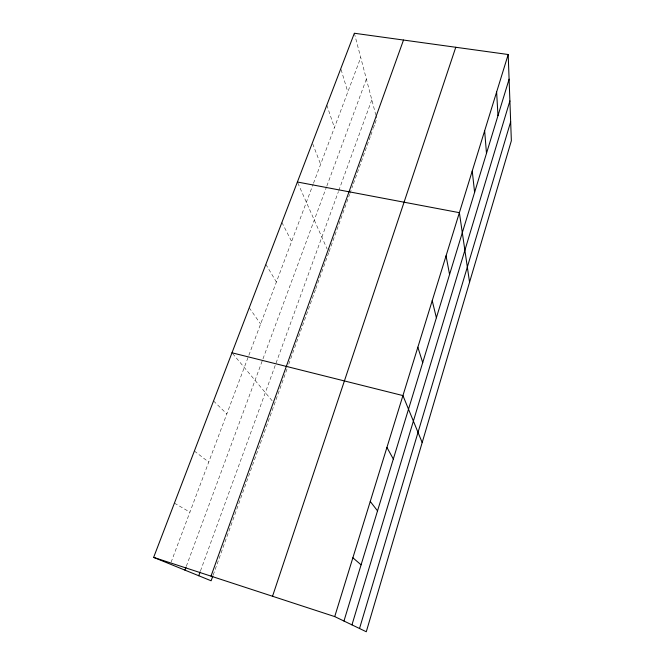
<?xml version="1.0" encoding="UTF-8"?>
<svg xmlns="http://www.w3.org/2000/svg" width="665" height="665" viewBox="0 0 665 665"><rect width="100%" height="100%" fill="white"/><g stroke="black" fill="none" stroke-linecap="round" stroke-linejoin="round"><path stroke-width="0.5" stroke-dasharray="3.33 2.49" d="M213.216 574.959L288.078 366.082M288.768 364.154L302.159 326.798M302.5 325.842L315.468 289.666M315.817 288.685L328.734 252.642M329.084 251.669L349.615 194.371M349.965 193.399L352.749 185.635M353.447 183.69L370.496 136.117M370.846 135.145L372.932 129.318M373.281 128.345L374.669 124.463M375.018 123.491L376.764 118.628L375.983 115.652M200.489 570.911L338.435 191.562M338.784 190.597L371.818 99.775M186.333 566.264L326.473 187.023M326.839 186.05L366.373 79.052M171.08 562.266L313.14 184.213M313.498 183.266L360.738 57.556M174.413 503.139L189.907 512.158M194.363 451.036L208.719 462.1M213.54 400.962L226.832 413.904M232.634 353.572L272.617 401.311M249.225 307.77L260.613 324.005M265.859 264.354L276.391 282.026M281.902 222.459L291.627 241.462M297.795 182.933L327.113 249.001M312.716 143.856L320.621 164.297M326.823 105.153L334.42 127.572M341.103 69.584L347.787 92.011M354.354 33.25L375.717 114.663"/><path stroke-width="1" d="M359.524 628.508L510.662 121.803M351.96 624.876L509.897 100.914M343.955 621.035L509.099 79.168M508.193 54.513L511.36 140.756L366.282 631.75L334.719 616.596L508.193 54.513L354.354 33.25L153.64 557.386L211.129 580.786L212.867 575.932M272.534 596.264L455.774 47.273M211.013 576.148L403.505 40.041M198.735 575.74L200.132 571.875M184.912 570.113L185.984 567.228M297.388 182.011L459.382 212.675L469.557 282.234M231.985 352.799L402.932 395.584L422.184 442.574M153.64 557.386L334.719 616.596M352.866 557.785L361.087 564.826M370.255 501.452L377.529 510.87M386.93 447.429L393.331 459.041M417.853 347.221L422.707 362.649M432.217 300.68L436.381 317.77M446.049 255.867L449.573 274.479M472.233 171.021L474.611 192.343M484.644 130.822L486.489 153.349M496.622 92.011L497.985 115.644"/></g></svg>
